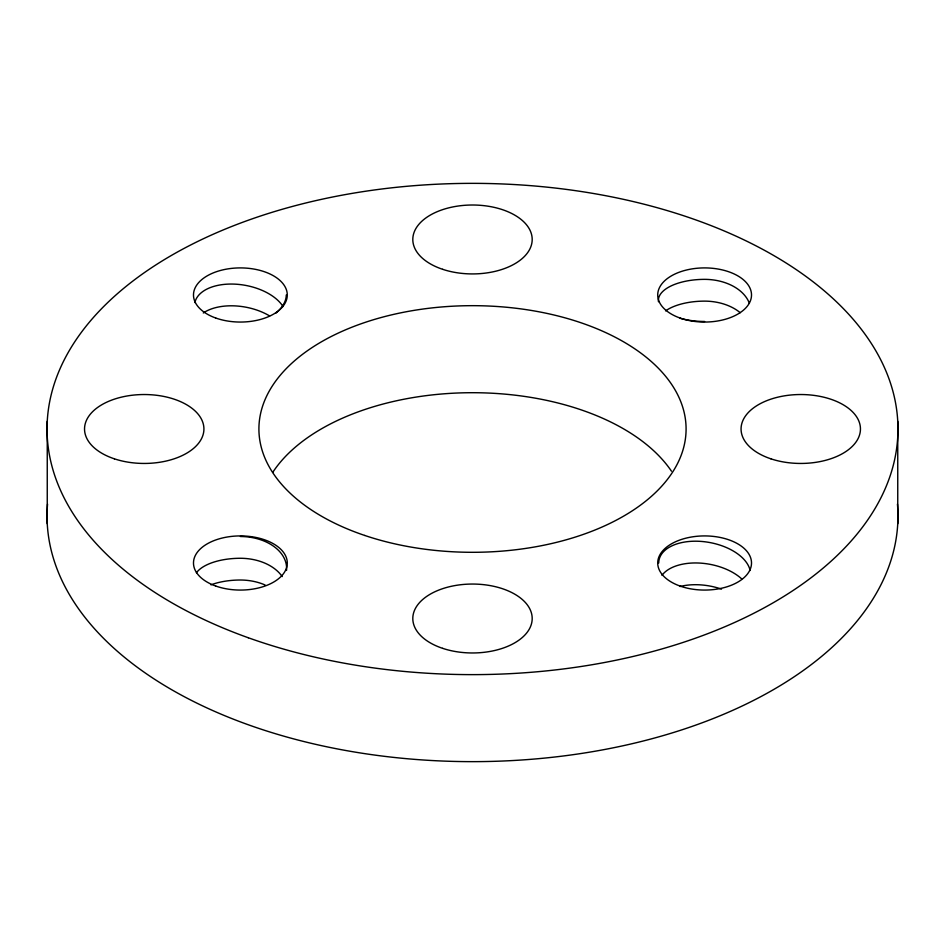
<?xml version="1.0" encoding="UTF-8"?>
<svg xmlns="http://www.w3.org/2000/svg" width="945" height="945" viewBox="0 0 945 945"><rect width="100%" height="100%" fill="white"/><g stroke="black" fill="none" stroke-linecap="round" stroke-linejoin="round"><path stroke-width="1.42" d="M897.75 421.269L897.75 523.731M47.25 421.269L47.25 523.731M272.703 472.429A213.582 123.311 0 0 1 471.366 392.707A213.582 123.311 0 0 1 671.482 471.212M897.455 504.087A425.463 245.641 0 0 1 472.5 761.646A425.463 245.641 0 0 1 47.545 504.087M203.281 312.984A46.364 26.495 10.1 0 1 269.632 315.949M194.871 302.565A46.364 26.495 10.1 0 1 234.655 284.126A46.364 26.495 10.1 0 1 283.027 306.523M286.276 294.982A46.364 26.495 -10.1 0 1 275.727 313.232M704.616 321.477A46.364 21.062 0 0 1 679.868 318.193M658.464 301.738A46.364 21.062 0 0 1 704.616 279.354A46.364 31.917 0 0 1 749.397 303.357M740.218 312.701A46.364 31.917 0 0 0 704.616 301.124A46.364 21.062 0 0 0 665.599 310.881M658.724 563.007A46.364 26.495 10.1 0 1 701.745 541.461A46.364 26.495 10.1 0 1 750.129 570.485M661.972 575.328A46.364 26.495 10.1 0 1 698.887 563.031A46.364 26.495 10.1 0 1 741.719 578.907M680.034 586.502A46.364 26.495 10.1 0 1 721.507 589.125M282.212 576.592A46.364 31.917 0 0 0 240.384 558.271A46.364 21.062 0 0 0 196.418 572.8M265.132 585.002A46.364 31.917 0 0 0 240.384 580.017A46.364 21.062 0 0 0 210.936 584.849M240.384 536.512A46.364 31.917 0 0 1 286.536 570.437M248.299 637.757A425.463 245.641 0 0 0 897.75 436.708A425.463 245.641 0 0 0 271.451 212.507A425.463 245.641 0 0 0 248.299 637.757M364.758 535.461A213.582 123.311 0 0 0 686.082 429.621A213.582 123.311 0 0 0 366.66 321.879A213.582 123.311 0 0 0 364.758 535.461M770.919 458.833A59.689 34.457 0 0 0 860.446 428.995A59.689 34.457 0 0 0 770.919 399.144A59.689 34.457 0 0 0 770.919 458.833M442.662 269.313A59.689 34.457 0 0 0 532.189 239.475A59.689 34.457 0 0 0 442.662 209.625A59.689 34.457 0 0 0 442.662 269.313M114.392 458.833A59.689 34.457 0 0 0 203.919 428.995A59.689 34.457 0 0 0 114.392 399.144A59.689 34.457 0 0 0 114.392 458.833M442.662 648.353A59.689 34.457 0 0 0 532.189 618.514A59.689 34.457 0 0 0 442.662 588.664A59.689 34.457 0 0 0 442.662 648.353M679.904 586.006A46.896 27.074 0 0 0 751.488 563.846A46.896 27.074 0 0 0 682.455 539.134A46.896 27.074 0 0 0 679.904 586.006M215.673 586.006A46.896 27.074 0 0 0 287.256 563.846A46.896 27.074 0 0 0 218.224 539.134A46.896 27.074 0 0 0 215.673 586.006M215.673 317.992A46.896 27.074 0 0 0 287.256 295.832A46.896 27.074 0 0 0 218.224 271.12A46.896 27.074 0 0 0 215.673 317.992M679.904 317.992A46.896 27.074 0 0 0 751.488 295.832A46.896 27.074 0 0 0 682.455 271.12A46.896 27.074 0 0 0 679.904 317.992"/></g></svg>
